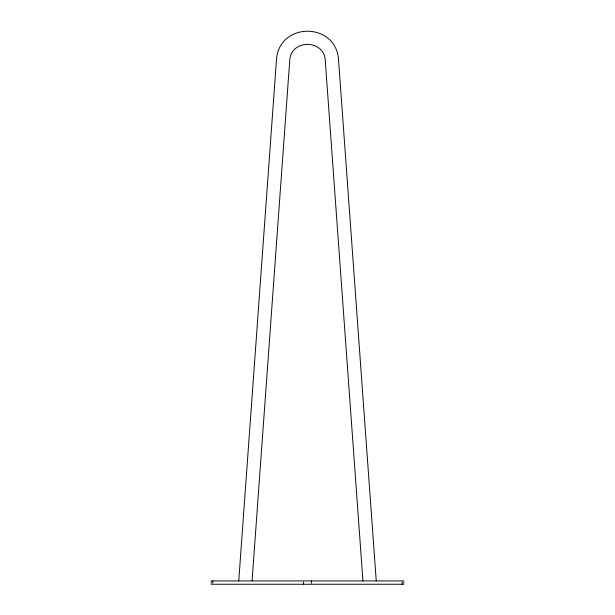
<?xml version="1.0" encoding="UTF-8"?>
<svg xmlns="http://www.w3.org/2000/svg" width="615" height="615" viewBox="0 0 615 615"><rect width="100%" height="100%" fill="white"/><g stroke="black" fill="none" stroke-linecap="round" stroke-linejoin="round"><path stroke-width="0.92" d="M238.751 580.929L276.489 59.494C279.202 21.817 335.798 21.817 338.511 59.494L376.249 580.929M252.065 580.929L289.734 60.455C290.857 39.029 324.143 39.029 325.266 60.455L362.935 580.929M211.206 580.929L403.794 580.929M211.206 584.25L403.794 584.25M403.794 582.036L403.794 583.143M402.172 582.036L402.172 584.25M311.413 580.929L311.413 583.143M303.587 582.036L303.587 584.25M212.828 580.929L212.828 583.143M211.206 582.036L211.206 583.143"/></g></svg>
